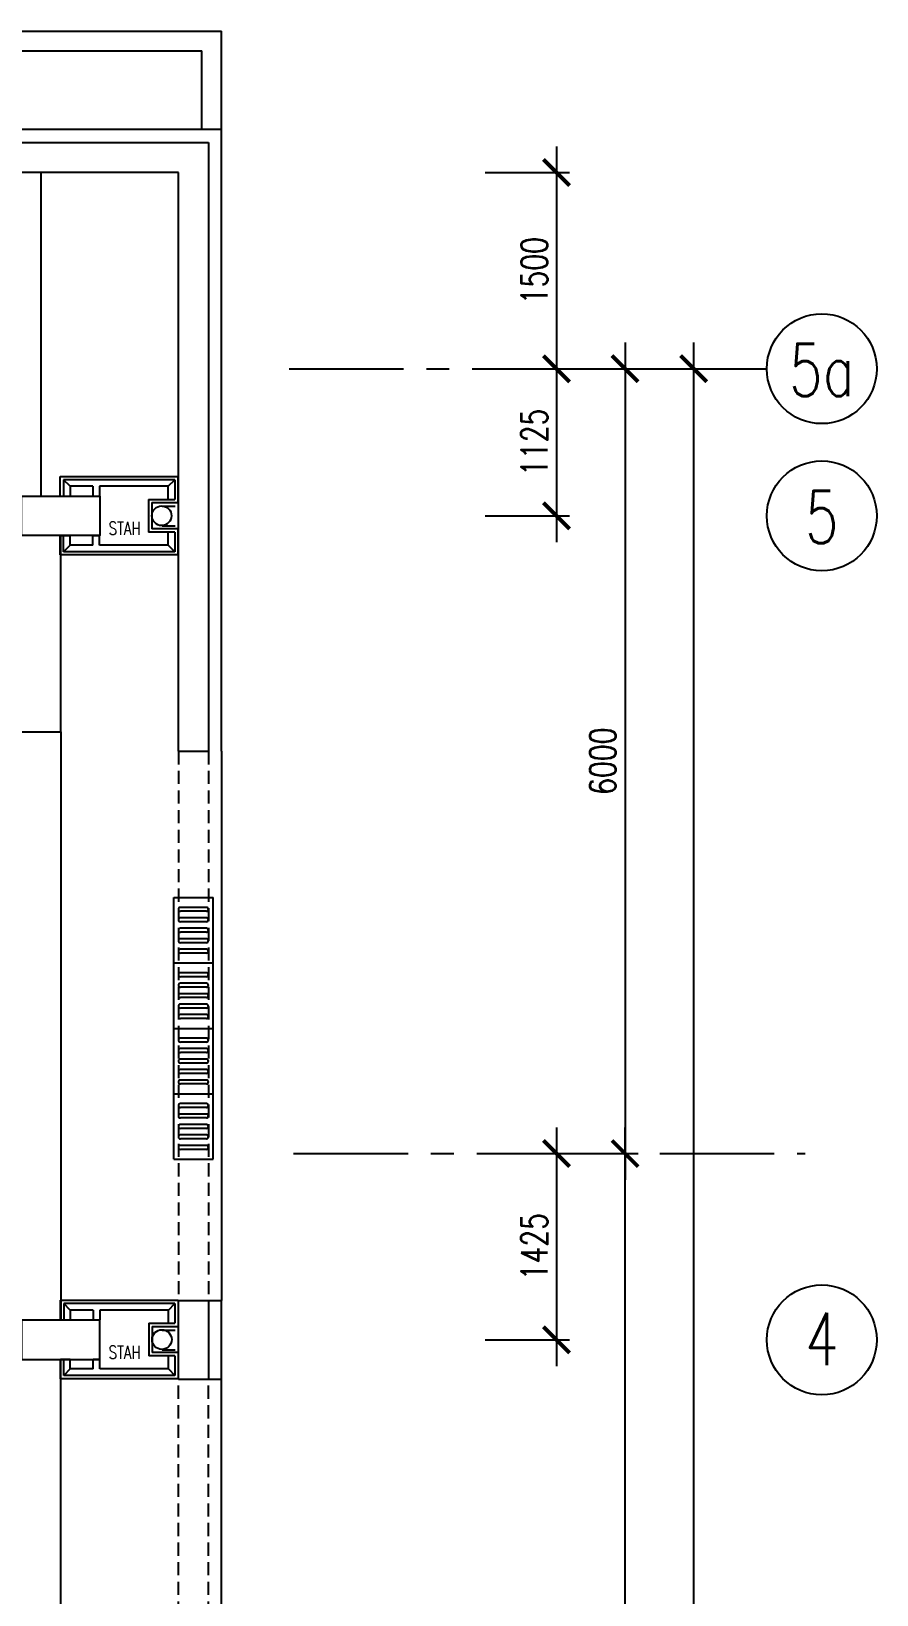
# Model space of a CAD drawing. Header units: inches. Extents: x -106706990 to 300603, y -86718466 to 1728185.
# Drawn here: x 62864 to 69329, y 31606 to 43559 of the extents above; entities that cross this region are included whole.
import ezdxf
from ezdxf.enums import TextEntityAlignment as Align

# ---------------------------------------------------------------- set-up
doc = ezdxf.new("R2010")
doc.units = ezdxf.units.IN
doc.header["$MEASUREMENT"] = 0
for name, pattern in [('CENTER', [2, 1.25, -0.25, 0.25, -0.25]), ('DASHED2', [0.375, 0.25, -0.125]), ('HIDDEN', [0.375, 0.25, -0.125])]:
    doc.linetypes.add(name, pattern=pattern)
for name, color, linetype in [('A-ARR', 4, 'Continuous'), ('A-BUBLE', 8, 'Continuous'), ('A-BUBLETEXT', 7, 'Continuous'), ('A-COLUMN', 3, 'Continuous'), ('A-DIM100', 4, 'Continuous'), ('A-DRAIN', 9, 'Continuous'), ('A-DROP', 8, 'Continuous'), ('A-JALAN', 11, 'Continuous'), ('A-NOTE', 2, 'Continuous'), ('A-PANEL', 13, 'Continuous'), ('A-PTILE', 8, 'Continuous'), ('A-RAIL', 2, 'Continuous'), ('A-RWDP', 4, 'Continuous'), ('A-STAIR', 2, 'Continuous'), ('A-STAIRH', 8, 'HIDDEN'), ('A-SYM', 8, 'Continuous'), ('Grid', 8, 'CENTER')]:
    doc.layers.add(name, color=color, linetype=linetype)
doc.styles.add('ROMANS', font='romans.shx', dxfattribs={"width": 0.75, "height": 200})
doc.styles.add('STYLE2', font='romans.shx', dxfattribs={"width": 0.75, "height": 1000})
doc.dimstyles.new('DIM 100', dxfattribs={"dimtxt": 200, "dimasz": 200, "dimexe": 100, "dimexo": 70, "dimgap": 70, "dimtad": 1, "dimtoh": 1, "dimdec": 0, "dimzin": 0, "dimdsep": 46, "dimtxsty": 'ROMANS', "dimblk": 'ARCHTICK', "dimcen": 0.09, "dimdle": 200, "dimclrd": 4, "dimclre": 4, "dimclrt": 2, "dimadec": 0, "dimazin": 0, "dimtfac": 1, "dimtdec": 0, "dimtmove": 1, "dimatfit": 3, "dimfxl": 1, "dimtzin": 0, "dimarcsym": 0})

# ---------------------------------------------------------------- blocks, each defined once
blk = doc.blocks.new('PC COVER')
for p, q in [((-300, 500), (0, 500)), ((-300, 0), (0, 0))]:
    blk.add_line(p, q)
at = {"layer": 'A-DRAIN', "linetype": 'Continuous', "ltscale": 1000}
for p, q in [((-300, 0), (-300, 500)), ((0, 0), (0, 500))]:
    blk.add_line(p, q, dxfattribs=at)
at = {"layer": 'A-PTILE'}
for p, q in [((-50, 425), (-250, 425)), ((-50, 395), (-250, 395)), ((-50, 345), (-250, 345)), ((-50, 315), (-250, 315)), ((-50, 265), (-250, 265)), ((-50, 235), (-250, 235)), ((-50, 185), (-250, 185)), ((-50, 155), (-250, 155)), ((-50, 105), (-250, 105)), ((-50, 75), (-250, 75))]:
    blk.add_line(p, q, dxfattribs=at)
for centre, start, end in [((-250, 410), 90, 270), ((-50, 410), 270, 90), ((-250, 330), 90, 270), ((-250, 250), 90, 270), ((-50, 330), 270, 90), ((-50, 250), 270, 90), ((-250, 170), 90, 270), ((-50, 170), 270, 90), ((-250, 90), 90, 270), ((-50, 90), 270, 90)]:
    blk.add_arc(centre, 15, start, end, dxfattribs=at)
blk = doc.blocks.new('_ArchTick')
at = {"color": 0, "linetype": 'ByBlock', "const_width": 0.15}
blk.add_lwpolyline([(-0.5, -0.5), (0.5, 0.5)], dxfattribs=at)
blk = doc.blocks.new('*D79')
at = {"layer": 'A-DIM100', "color": 4, "lineweight": -2, "transparency": 16777216}
for p, q in [((67929, 16929), (67929, 41179)), ((67383, 40979), (68029, 40979)), ((67383, 17129), (68029, 17129))]:
    blk.add_line(p, q, dxfattribs=at)
at = {"layer": 'DEFPOINTS', "color": 0, "transparency": 16777216}
for p in [(67313, 40979), (67929, 40979), (67313, 17129)]:
    blk.add_point(p, dxfattribs=at)
at = {"layer": 'A-DIM100', "color": 4, "lineweight": -2, "transparency": 16777216, "xscale": 200, "yscale": 200, "zscale": 200}
for p, rotation in [((67929, 40979), 90), ((67929, 17129), 270)]:
    blk.add_blockref('_ArchTick', p, dxfattribs=dict(at, rotation=rotation))
at = {"layer": 'A-DIM100', "color": 2, "transparency": 16777216, "insert": (67759, 29054), "char_height": 200, "attachment_point": 5, "rotation": 90, "style": 'ROMANS'}
blk.add_mtext('23850', dxfattribs=at)
blk = doc.blocks.new('*D80')
at = {"layer": 'A-DIM100', "color": 4, "lineweight": -2, "transparency": 16777216}
for p, q in [((67404, 41179), (67404, 34779)), ((66859, 40979), (67504, 40979)), ((66859, 34979), (67504, 34979))]:
    blk.add_line(p, q, dxfattribs=at)
at = {"layer": 'DEFPOINTS', "color": 0, "transparency": 16777216}
for p in [(66789, 40979), (66789, 34979), (67404, 34979)]:
    blk.add_point(p, dxfattribs=at)
at = {"layer": 'A-DIM100', "color": 4, "lineweight": -2, "transparency": 16777216, "xscale": 200, "yscale": 200, "zscale": 200}
for p, rotation in [((67404, 40979), 90), ((67404, 34979), 270)]:
    blk.add_blockref('_ArchTick', p, dxfattribs=dict(at, rotation=rotation))
at = {"layer": 'A-DIM100', "color": 2, "transparency": 16777216, "insert": (67234, 37979), "char_height": 200, "attachment_point": 5, "rotation": 90, "style": 'ROMANS'}
blk.add_mtext('6000', dxfattribs=at)
blk = doc.blocks.new('*D81')
at = {"layer": 'A-DIM100', "color": 4, "lineweight": -2, "transparency": 16777216}
for p, q in [((67404, 25854), (67404, 35179)), ((66859, 34979), (67504, 34979)), ((66859, 26054), (67504, 26054))]:
    blk.add_line(p, q, dxfattribs=at)
at = {"layer": 'DEFPOINTS', "color": 0, "transparency": 16777216}
for p in [(66789, 34979), (67404, 34979), (66789, 26054)]:
    blk.add_point(p, dxfattribs=at)
at = {"layer": 'A-DIM100', "color": 4, "lineweight": -2, "transparency": 16777216, "xscale": 200, "yscale": 200, "zscale": 200}
for p, rotation in [((67404, 34979), 90), ((67404, 26054), 270)]:
    blk.add_blockref('_ArchTick', p, dxfattribs=dict(at, rotation=rotation))
at = {"layer": 'A-DIM100', "color": 2, "transparency": 16777216, "insert": (67234, 30517), "char_height": 200, "attachment_point": 5, "rotation": 90, "style": 'ROMANS'}
blk.add_mtext('8925', dxfattribs=at)
blk = doc.blocks.new('*D62')
at = {"layer": 'A-DIM100', "color": 4, "lineweight": -2, "transparency": 16777216}
for p, q in [((66880, 41179), (66880, 39654)), ((66334, 40979), (66980, 40979)), ((66334, 39854), (66980, 39854))]:
    blk.add_line(p, q, dxfattribs=at)
at = {"layer": 'DEFPOINTS', "color": 0, "transparency": 16777216}
for p in [(66264, 40979), (66264, 39854), (66880, 39854)]:
    blk.add_point(p, dxfattribs=at)
at = {"layer": 'A-DIM100', "color": 4, "lineweight": -2, "transparency": 16777216, "xscale": 200, "yscale": 200, "zscale": 200}
for p, rotation in [((66880, 40979), 90), ((66880, 39854), 270)]:
    blk.add_blockref('_ArchTick', p, dxfattribs=dict(at, rotation=rotation))
at = {"layer": 'A-DIM100', "color": 2, "transparency": 16777216, "insert": (66710, 40417), "char_height": 200, "attachment_point": 5, "rotation": 90, "style": 'ROMANS'}
blk.add_mtext('1125', dxfattribs=at)
blk = doc.blocks.new('*D63')
at = {"layer": 'A-DIM100', "color": 4, "lineweight": -2, "transparency": 16777216}
for p, q in [((66880, 35179), (66880, 33354)), ((66334, 34979), (66980, 34979)), ((66334, 33554), (66980, 33554))]:
    blk.add_line(p, q, dxfattribs=at)
at = {"layer": 'DEFPOINTS', "color": 0, "transparency": 16777216}
for p in [(66264, 34979), (66264, 33554), (66880, 33554)]:
    blk.add_point(p, dxfattribs=at)
at = {"layer": 'A-DIM100', "color": 4, "lineweight": -2, "transparency": 16777216, "xscale": 200, "yscale": 200, "zscale": 200}
for p, rotation in [((66880, 34979), 90), ((66880, 33554), 270)]:
    blk.add_blockref('_ArchTick', p, dxfattribs=dict(at, rotation=rotation))
at = {"layer": 'A-DIM100', "color": 2, "transparency": 16777216, "insert": (66710, 34267), "char_height": 200, "attachment_point": 5, "rotation": 90, "style": 'ROMANS'}
blk.add_mtext('1425', dxfattribs=at)
blk = doc.blocks.new('*D35')
at = {"layer": 'A-DIM100', "color": 4, "lineweight": -2, "transparency": 16777216}
for p, q in [((66880, 42679), (66880, 40779)), ((66334, 42479), (66980, 42479)), ((66334, 40979), (66980, 40979))]:
    blk.add_line(p, q, dxfattribs=at)
at = {"layer": 'DEFPOINTS', "color": 0, "transparency": 16777216}
for p in [(66264, 42479), (66264, 40979), (66880, 40979)]:
    blk.add_point(p, dxfattribs=at)
at = {"layer": 'A-DIM100', "color": 4, "lineweight": -2, "transparency": 16777216, "xscale": 200, "yscale": 200, "zscale": 200}
for p, rotation in [((66880, 42479), 90), ((66880, 40979), 270)]:
    blk.add_blockref('_ArchTick', p, dxfattribs=dict(at, rotation=rotation))
at = {"layer": 'A-DIM100', "color": 2, "transparency": 16777216, "insert": (66710, 41729), "char_height": 200, "attachment_point": 5, "rotation": 90, "style": 'ROMANS'}
blk.add_mtext('1500', dxfattribs=at)
blk = doc.blocks.new('A$C75E66BF6')
at = {"layer": 'A-NOTE', "color": 8, "linetype": 'Continuous', "ltscale": 500}
for p, q in [((75, 825), (25, 875)), ((150, 875), (150, 825)), ((450, 875), (450, 825)), ((525, 825), (575, 875)), ((75, 650), (75, 825)), ((75, 825), (150, 825)), ((525, 825), (450, 825)), ((525, 650), (525, 825)), ((75, 650), (150, 650)), ((75, 75), (75, 600)), ((75, 600), (150, 600)), ((150, 650), (150, 600)), ((525, 650), (450, 650)), ((450, 650), (450, 600)), ((525, 600), (450, 600)), ((525, 75), (525, 600)), ((75, 75), (25, 25)), ((75, 75), (175, 75)), ((425, 75), (525, 75)), ((525, 75), (575, 25))]:
    blk.add_line(p, q, dxfattribs=at)
at = {"layer": 'A-PANEL', "color": 8}
for p, q in [((0, 0), (0, 900)), ((0, 900), (150, 900)), ((25, 875), (150, 875)), ((25, 25), (25, 875)), ((150, 900), (150, 875)), ((450, 900), (600, 900)), ((450, 900), (450, 875)), ((575, 875), (450, 875)), ((575, 25), (575, 875)), ((600, 900), (600, 0)), ((425, 225), (175, 225)), ((175, 25), (175, 225)), ((400, 200), (200, 200)), ((200, 0), (200, 200)), ((400, 200), (400, 0)), ((425, 225), (425, 25)), ((200, 0), (0, 0)), ((175, 25), (25, 25)), ((600, 0), (400, 0)), ((575, 25), (425, 25))]:
    blk.add_line(p, q, dxfattribs=at)
at = {"layer": 'A-RWDP', "color": 8}
blk.add_circle((300, 125), 75, dxfattribs=at)

msp = doc.modelspace()

# ---------------------------------------------------------------- linework, layer by layer
at = {"color": 8}
for p, q in [((63988.8, 38054.4), (64218.8, 38054.4)), ((63988.8, 33854.4), (64318.8, 33854.4)), ((63988.8, 33254.4), (64318.8, 33254.4))]:
    msp.add_line(p, q, dxfattribs=at)
at = {"layer": 'A-BUBLE'}
for centre in [(68908.7, 40979.4), (68908.7, 39854.4), (68908.7, 33554.4)]:
    msp.add_circle(centre, 420, dxfattribs=at)
at = {"layer": 'A-COLUMN', "color": 8}
for points in [[(63388.8, 40004.4), (63388.8, 39704.4), (62788.8, 39704.4), (62788.8, 40004.4)], [(63388.8, 33404.4), (63388.8, 33704.4), (62788.8, 33704.4), (62788.8, 33404.4)]]:
    msp.add_lwpolyline(points, close=True, dxfattribs=at)
at = {"layer": 'A-DRAIN', "color": 8, "linetype": 'Continuous', "ltscale": 1000}
for p, q in [((64318.8, 42809.4), (56488.8, 42809.4)), ((64318.8, 38054.4), (64318.8, 42809.4)), ((56488.8, 42709.4), (64218.8, 42709.4)), ((64218.8, 42709.4), (64218.8, 38054.4)), ((63988.8, 42479.4), (62938.8, 42479.4)), ((63988.8, 38054.4), (63988.8, 42479.4)), ((64318.8, 38054.4), (64318.8, 33854.4)), ((63988.8, 33254.4), (63988.8, 33854.4)), ((64218.8, 33854.4), (64218.8, 33254.4)), ((64318.8, 33254.4), (64318.8, 33854.4)), ((64318.8, 24854.4), (64318.8, 33254.4))]:
    msp.add_line(p, q, dxfattribs=at)
at = {"layer": 'A-DROP', "color": 8}
for p, q in [((63088.8, 38204.4), (63088.8, 33704.4)), ((63088.8, 24704.4), (63088.8, 33404.4))]:
    msp.add_line(p, q, dxfattribs=at)
at = {"layer": 'A-JALAN', "color": 8}
for p, q in [((56338.8, 43559.4), (64318.8, 43559.4)), ((64318.8, 42809.4), (64318.8, 43559.4)), ((56488.8, 43409.4), (64168.8, 43409.4)), ((64168.8, 42809.4), (64168.8, 43409.4))]:
    msp.add_line(p, q, dxfattribs=at)
at = {"layer": 'A-RAIL', "color": 8}
for p, q in [((62938.8, 42479.4), (56338.8, 42479.4)), ((62938.8, 40004.4), (62938.8, 42479.4)), ((63088.8, 38204.4), (63088.8, 39704.4))]:
    msp.add_line(p, q, dxfattribs=at)
at = {"layer": 'A-RWDP', "color": 8, "linetype": 'HIDDEN', "ltscale": 400}
for p, q in [((63863.8, 39929.4), (63988.8, 39929.4)), ((63863.8, 39779.4), (63988.8, 39779.4)), ((63863.8, 33629.4), (63988.8, 33629.4)), ((63863.8, 33479.4), (63988.8, 33479.4))]:
    msp.add_line(p, q, dxfattribs=at)
at = {"layer": 'A-STAIR', "color": 8}
msp.add_line((60838.8, 38204.4), (63088.8, 38204.4), dxfattribs=at)
at = {"layer": 'A-STAIRH', "color": 8, "linetype": 'DASHED2', "ltscale": 400}
for p, q in [((63988.8, 38054.4), (63988.8, 33854.4)), ((64218.8, 38054.4), (64218.8, 33854.4)), ((63988.8, 24854.4), (63988.8, 33254.4)), ((64218.8, 24854.4), (64218.8, 33254.4))]:
    msp.add_line(p, q, dxfattribs=at)
at = {"layer": 'Grid', "color": 8, "ltscale": 700}
for p, q in [((64835, 40979.4), (68488.7, 40979.4)), ((64869.9, 34979.4), (68780.4, 34979.4))]:
    msp.add_line(p, q, dxfattribs=at)

# ---------------------------------------------------------------- block references
at = {"layer": 'A-ARR', "color": 8, "rotation": 90}
for p in [(63985.7, 39555.5), (63987.4, 33256.9)]:
    msp.add_blockref('A$C75E66BF6', p, dxfattribs=at)
at = {"layer": 'A-ARR', "color": 8}
for p in [(64253.8, 36436.1), (64253.8, 35936.1), (64253.8, 35436.1)]:
    msp.add_blockref('PC COVER', p, dxfattribs=at)
at = {"layer": 'A-ARR'}
msp.add_blockref('PC COVER', (64253.8, 34936.1), dxfattribs=at)

# ---------------------------------------------------------------- texts
at = {"layer": 'A-BUBLETEXT', "color": 3, "style": 'STYLE2', "width": 0.75}
for s, p in [('5a', (68908.7, 40770.4)), ('5', (68908.7, 39645.4)), ('4', (68908.7, 33360.4))]:
    msp.add_text(s, height=400, dxfattribs=at).set_placement(p, align=Align.CENTER)
at = {"layer": 'A-SYM', "color": 8, "linetype": 'HIDDEN', "ltscale": 500, "style": 'ROMANS', "width": 0.75}
for p in [(63455.4, 39709.2), (63455.4, 33409.2)]:
    msp.add_text('STAH', height=100, dxfattribs=at).set_placement(p)

# ---------------------------------------------------------------- dimensions: what is measured, and where the dimension line sits
at = {"layer": 'A-DIM100'}
for base, p1, p2, angle, picture, middle in [((66880.1, 40979.4), (66264.5, 42479.4), (66264.5, 40979.4), 90, '*D35', (66710.1, 41729.4)), ((66880.1, 39854.4), (66264.5, 40979.4), (66264.5, 39854.4), 90, '*D62', (66710.1, 40416.9)), ((67404.4, 34979.4), (66788.7, 40979.4), (66788.7, 34979.4), 90, '*D80', (67234.4, 37979.4)), ((67928.7, 40979.4), (67313, 17129.4), (67313, 40979.4), 270, '*D79', (67758.7, 29054.4)), ((66880.1, 33554.4), (66264.5, 34979.4), (66264.5, 33554.4), 90, '*D63', (66710.1, 34266.9)), ((67404.4, 34979.4), (66788.7, 26054.4), (66788.7, 34979.4), 270, '*D81', (67234.4, 30516.9))]:
    dim = msp.add_linear_dim(base=base, p1=p1, p2=p2, angle=angle, dimstyle='DIM 100', dxfattribs=at)
    dim.commit()
    dim.dimension.update_dxf_attribs({"geometry": picture, "text_midpoint": middle})

doc.saveas('drawing.dxf')
